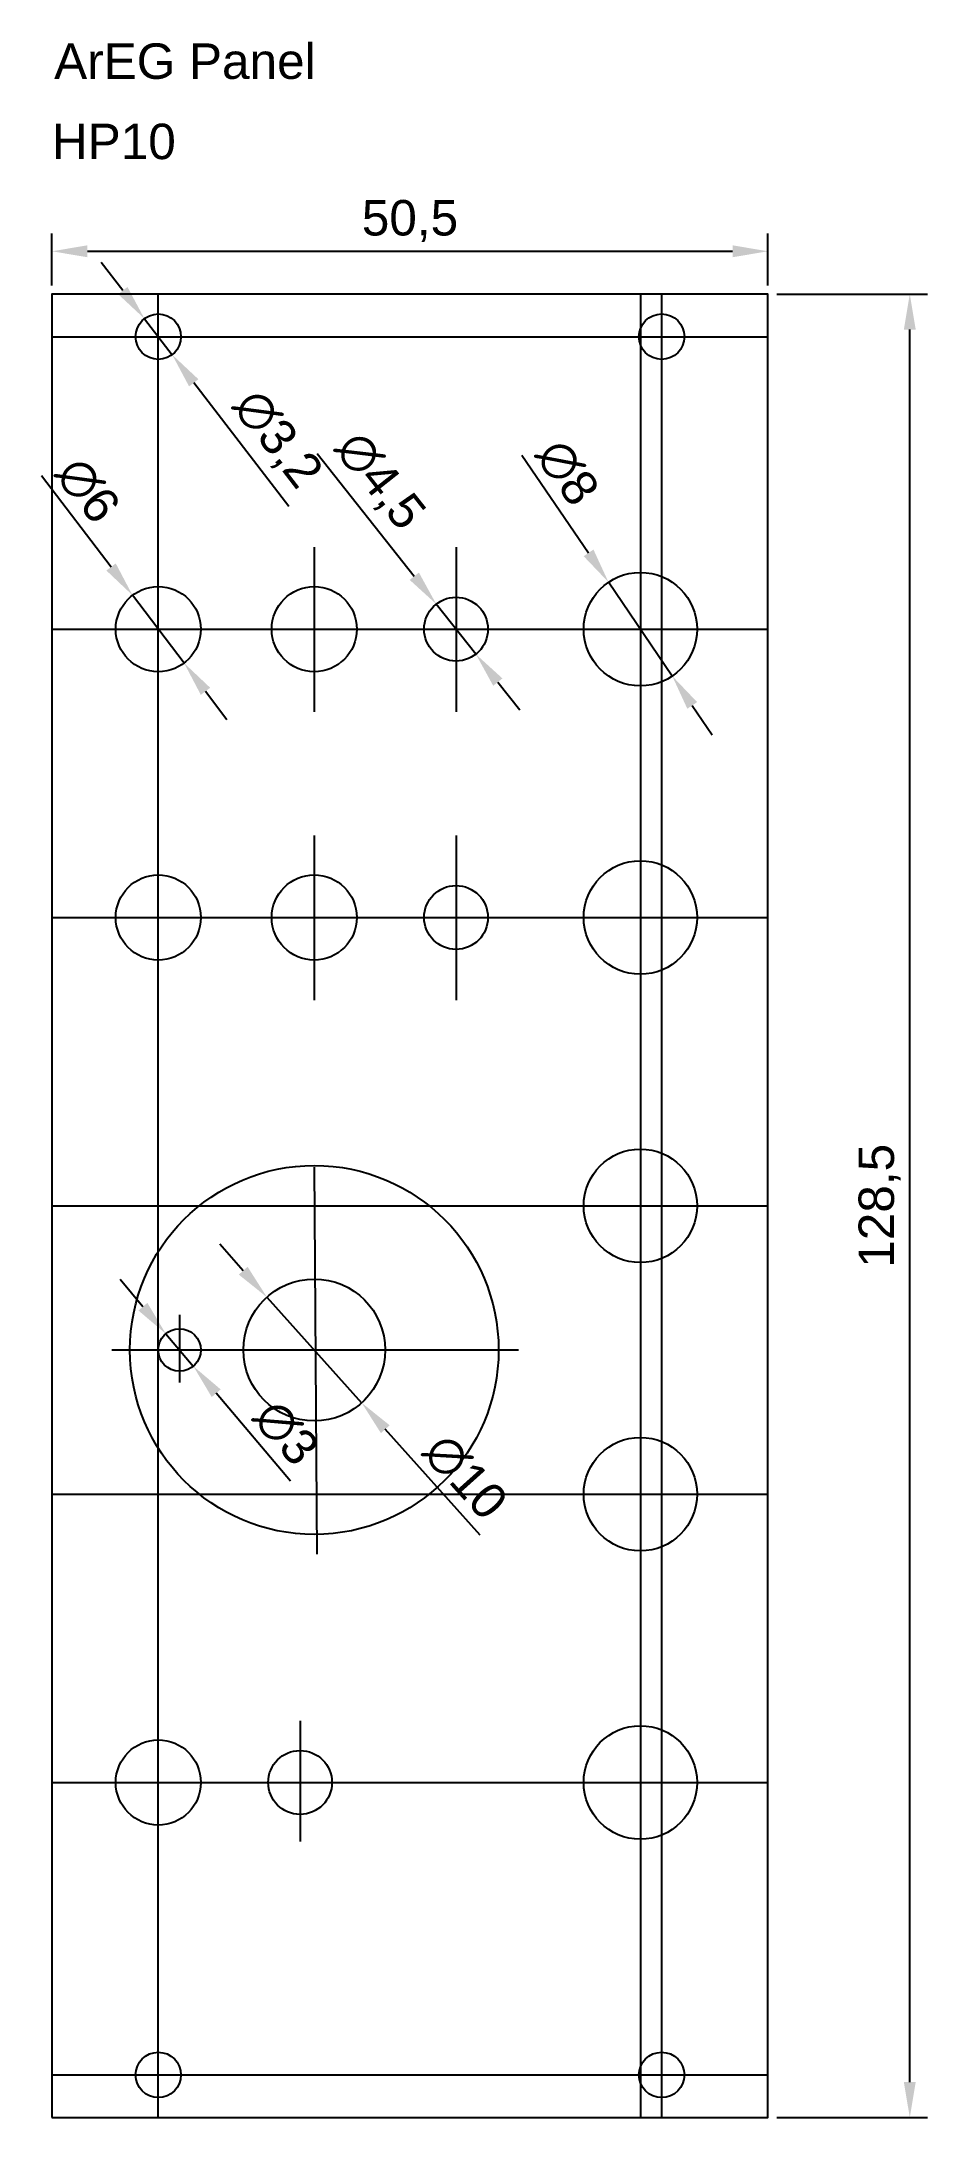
# Model space of a CAD drawing. Header units: millimetres. Extents: x -1 to 62, y 0 to 146.
import ezdxf

# ---------------------------------------------------------------- set-up
doc = ezdxf.new("R2010")
doc.units = ezdxf.units.MM
for name, color, linetype in [('01 Cuts', 7, 'Continuous'), ('02 Hojo', 1, 'Continuous'), ('03 Name', 4, 'Continuous'), ('04 Ano', 3, 'Continuous'), ('05 Hole', 6, 'Continuous'), ('10 Guide', 252, 'Continuous')]:
    doc.layers.add(name, color=color, linetype=linetype)
doc.styles.get("Standard").update_dxf_attribs({"font": 'arial.ttf'})
doc.dimstyles.new('ISO-25', dxfattribs={"dimtxt": 2.5, "dimasz": 2.5, "dimexe": 1.25, "dimexo": 0.625, "dimtad": 1, "dimtxsty": 'Standard', "dimcen": 2.5, "dimadec": 0, "dimazin": 0, "dimtfac": 1, "dimtmove": 0, "dimatfit": 3, "dimfxl": 1, "dimarcsym": 0})

# ---------------------------------------------------------------- blocks, each defined once
blk = doc.blocks.new('*D7')
at = {"layer": '04 Ano', "color": 0, "lineweight": -2, "transparency": 16777216}
for p, q in [((0, 129.12), (0, 132.77)), ((50.5, 129.12), (50.5, 132.77)), ((2.5, 131.52), (48, 131.52))]:
    blk.add_line(p, q, dxfattribs=at)
at = {"layer": '04 Ano', "color": 0, "transparency": 16777216}
for points in [[(2.5, 131.94), (2.5, 131.1), (0, 131.52)], [(48, 131.94), (48, 131.1), (50.5, 131.52)]]:
    blk.add_solid(points, dxfattribs=at)
at = {"layer": 'Defpoints', "color": 0, "transparency": 16777216}
for p in [(50.5, 131.52), (0, 128.5), (50.5, 128.5)]:
    blk.add_point(p, dxfattribs=at)
at = {"layer": '04 Ano', "color": 0, "transparency": 16777216, "insert": (25.25, 133.65), "char_height": 2.5, "attachment_point": 5}
blk.add_mtext('50,5', dxfattribs=at)
blk = doc.blocks.new('*D14')
at = {"layer": '04 Ano', "color": 0, "lineweight": -2, "transparency": 16777216}
for p, q in [((-0.74, 115.72), (4.17, 109.27)), ((9.32, 102.5), (5.68, 107.28)), ((10.83, 100.51), (12.34, 98.52))]:
    blk.add_line(p, q, dxfattribs=at)
at = {"layer": '04 Ano', "color": 0, "transparency": 16777216}
for points in [[(4.5, 109.52), (3.84, 109.02), (5.68, 107.28)], [(11.16, 100.76), (10.5, 100.26), (9.32, 102.5)]]:
    blk.add_solid(points, dxfattribs=at)
at = {"layer": 'Defpoints', "color": 0, "transparency": 16777216}
for p in [(5.68, 107.28), (9.32, 102.5)]:
    blk.add_point(p, dxfattribs=at)
at = {"layer": '04 Ano', "color": 0, "transparency": 16777216, "insert": (2.53, 114.68), "char_height": 2.5, "attachment_point": 5, "rotation": 307.2578}
blk.add_mtext('∅6', dxfattribs=at)
blk = doc.blocks.new('*D15')
at = {"layer": '04 Ano', "color": 0, "lineweight": -2, "transparency": 16777216}
for p, q in [((18.71, 117.28), (25.55, 108.62)), ((29.9, 103.12), (27.1, 106.66)), ((31.45, 101.16), (33, 99.2))]:
    blk.add_line(p, q, dxfattribs=at)
at = {"layer": '04 Ano', "color": 0, "transparency": 16777216}
for points in [[(25.88, 108.88), (25.23, 108.36), (27.1, 106.66)], [(31.77, 101.42), (31.12, 100.9), (29.9, 103.12)]]:
    blk.add_solid(points, dxfattribs=at)
at = {"layer": 'Defpoints', "color": 0, "transparency": 16777216}
for p in [(27.1, 106.66), (29.9, 103.12)]:
    blk.add_point(p, dxfattribs=at)
at = {"layer": '04 Ano', "color": 0, "transparency": 16777216, "insert": (23.06, 115.27), "char_height": 2.5, "attachment_point": 5, "rotation": 308.3174}
blk.add_mtext('∅4,5', dxfattribs=at)
blk = doc.blocks.new('*D17')
at = {"layer": '04 Ano', "color": 0, "lineweight": -2, "transparency": 16777216}
for p, q in [((5, 128.75), (3.48, 130.73)), ((6.52, 126.77), (8.48, 124.23)), ((16.7, 113.53), (10, 122.25))]:
    blk.add_line(p, q, dxfattribs=at)
at = {"layer": '04 Ano', "color": 0, "transparency": 16777216}
for points in [[(5.33, 129), (4.67, 128.5), (6.52, 126.77)], [(10.33, 122.5), (9.67, 122), (8.48, 124.23)]]:
    blk.add_solid(points, dxfattribs=at)
at = {"layer": 'Defpoints', "color": 0, "transparency": 16777216}
for p in [(6.52, 126.77), (8.48, 124.23)]:
    blk.add_point(p, dxfattribs=at)
at = {"layer": '04 Ano', "color": 0, "transparency": 16777216, "insert": (15.83, 118.22), "char_height": 2.5, "attachment_point": 5, "rotation": 307.5649}
blk.add_mtext('∅3,2', dxfattribs=at)
blk = doc.blocks.new('*D19')
at = {"layer": '04 Ano', "color": 0, "lineweight": -2, "transparency": 16777216}
for p, q in [((6.42, 57.14), (4.8, 59.05)), ((8.03, 55.23), (9.97, 52.95)), ((16.82, 44.85), (11.58, 51.04))]:
    blk.add_line(p, q, dxfattribs=at)
at = {"layer": '04 Ano', "color": 0, "transparency": 16777216}
for points in [[(6.73, 57.41), (6.1, 56.87), (8.03, 55.23)], [(11.9, 51.31), (11.27, 50.77), (9.97, 52.95)]]:
    blk.add_solid(points, dxfattribs=at)
at = {"layer": 'Defpoints', "color": 0, "transparency": 16777216}
for p in [(8.03, 55.23), (9.97, 52.95)]:
    blk.add_point(p, dxfattribs=at)
at = {"layer": '04 Ano', "color": 0, "transparency": 16777216, "insert": (16.52, 48.26), "char_height": 2.5, "attachment_point": 5, "rotation": 310.2571}
blk.add_mtext('∅3', dxfattribs=at)
blk = doc.blocks.new('*D20')
at = {"layer": '04 Ano', "color": 0, "lineweight": -2, "transparency": 16777216}
for p, q in [((51.12, 128.5), (61.75, 128.5)), ((60.5, 2.5), (60.5, 126)), ((51.12, 0), (61.75, 0))]:
    blk.add_line(p, q, dxfattribs=at)
at = {"layer": '04 Ano', "color": 0, "transparency": 16777216}
for points in [[(60.08, 126), (60.92, 126), (60.5, 128.5)], [(60.08, 2.5), (60.92, 2.5), (60.5, 0)]]:
    blk.add_solid(points, dxfattribs=at)
at = {"layer": 'Defpoints', "color": 0, "transparency": 16777216}
for p in [(50.5, 128.5), (60.5, 128.5), (50.5, 0)]:
    blk.add_point(p, dxfattribs=at)
at = {"layer": '04 Ano', "color": 0, "transparency": 16777216, "insert": (58.37, 64.25), "char_height": 2.5, "attachment_point": 5, "rotation": 90}
blk.add_mtext('128,5', dxfattribs=at)
blk = doc.blocks.new('*U23')
at = {"layer": '05 Hole'}
blk.add_circle((0, 0), 4, dxfattribs=at)
blk = doc.blocks.new('*U24')
at = {"layer": '04 Ano', "color": 0, "linetype": 'ByBlock', "lineweight": -2, "transparency": 16777216}
for p in [(0, 0), (0, -20.32), (0, -40.64), (0, -60.96), (0, -81.28)]:
    blk.add_blockref('*U23', p, dxfattribs=at)
blk = doc.blocks.new('*D25')
at = {"layer": '04 Ano', "color": 0, "lineweight": -2, "transparency": 16777216}
for p, q in [((33.15, 117.14), (37.84, 110.26)), ((43.75, 101.58), (39.25, 108.2)), ((45.16, 99.52), (46.57, 97.45))]:
    blk.add_line(p, q, dxfattribs=at)
at = {"layer": '04 Ano', "color": 0, "transparency": 16777216}
for points in [[(38.19, 110.5), (37.5, 110.03), (39.25, 108.2)], [(45.5, 99.75), (44.81, 99.28), (43.75, 101.58)]]:
    blk.add_solid(points, dxfattribs=at)
at = {"layer": 'Defpoints', "color": 0, "transparency": 16777216}
for p in [(39.25, 108.2), (43.75, 101.58)]:
    blk.add_point(p, dxfattribs=at)
at = {"layer": '04 Ano', "color": 0, "transparency": 16777216, "insert": (36.36, 115.93), "char_height": 2.5, "attachment_point": 5, "rotation": 304.2619}
blk.add_mtext('∅8', dxfattribs=at)
blk = doc.blocks.new('*D27')
at = {"layer": '04 Ano', "color": 0, "lineweight": -2, "transparency": 16777216}
for p, q in [((13.49, 59.67), (11.83, 61.54)), ((15.16, 57.81), (21.84, 50.37)), ((30.21, 41.03), (23.51, 48.51))]:
    blk.add_line(p, q, dxfattribs=at)
at = {"layer": '04 Ano', "color": 0, "transparency": 16777216}
for points in [[(13.8, 59.95), (13.18, 59.4), (15.16, 57.81)], [(23.82, 48.78), (23.2, 48.23), (21.84, 50.37)]]:
    blk.add_solid(points, dxfattribs=at)
at = {"layer": 'Defpoints', "color": 0, "transparency": 16777216}
for p in [(15.16, 57.81), (21.84, 50.37)]:
    blk.add_point(p, dxfattribs=at)
at = {"layer": '04 Ano', "color": 0, "transparency": 16777216, "insert": (29.16, 45.15), "char_height": 2.5, "attachment_point": 5, "rotation": 311.8708}
blk.add_mtext('∅10', dxfattribs=at)

msp = doc.modelspace()

# ---------------------------------------------------------------- linework, layer by layer
at = {"layer": '01 Cuts'}
msp.add_lwpolyline([(0, 0), (50.5, 0), (50.5, 128.5), (0, 128.5)], close=True, dxfattribs=at)
at = {"layer": '02 Hojo'}
msp.add_circle((18.5, 54.09), 13, dxfattribs=at)
at = {"layer": '04 Ano'}
msp.add_circle((18.5, 54.09), 5, dxfattribs=at)
at = {"layer": '05 Hole'}
for centre, radius in [((7.5, 125.5), 1.6), ((43, 125.5), 1.6), ((7.5, 104.89), 3), ((18.5, 104.89), 3), ((28.5, 104.89), 2.25), ((7.5, 84.57), 3), ((18.5, 84.57), 3), ((28.5, 84.57), 2.25), ((9, 54.09), 1.5), ((7.5, 23.61), 3), ((17.5, 23.61), 2.25), ((7.5, 3), 1.6), ((43, 3), 1.6)]:
    msp.add_circle(centre, radius, dxfattribs=at)
at = {"layer": '10 Guide'}
for p, q in [((7.5, 0), (7.5, 128.5)), ((41.5, 128.5), (41.5, 0)), ((43, 128.5), (43, 0)), ((0, 125.5), (50.5, 125.5)), ((18.5, 110.671), (18.5, 99.061)), ((28.5, 110.671), (28.5, 99.061)), ((0, 104.89), (50.5, 104.89)), ((18.5, 90.351), (18.5, 78.741)), ((28.5, 90.351), (28.5, 78.741)), ((0, 84.57), (50.5, 84.57)), ((18.5, 66.979), (18.684, 39.709)), ((0, 64.25), (50.5, 64.25)), ((9, 56.571), (9, 51.791)), ((4.22, 54.09), (32.914, 54.09)), ((0, 43.93), (50.5, 43.93)), ((17.5, 27.958), (17.5, 19.441)), ((0, 23.61), (50.5, 23.61)), ((0, 3), (50.5, 3))]:
    msp.add_line(p, q, dxfattribs=at)

# ---------------------------------------------------------------- block references
at = {"layer": '04 Ano'}
msp.add_blockref('*U24', (41.5, 104.89), dxfattribs=at)

# ---------------------------------------------------------------- texts
at = {"layer": '03 Name', "char_height": 2.5, "attachment_point": 1}
for s, width, insert in [('ArEG Panel', 35.55881, (0.155, 146.17)), ('HP10', 30, (0, 140.513))]:
    msp.add_mtext_dynamic_manual_height_columns(s, width=width, gutter_width=12.5, heights=[0], dxfattribs=dict(at, insert=insert))

# ---------------------------------------------------------------- dimensions: what is measured, and where the dimension line sits
at = {"layer": '04 Ano'}
dim = msp.add_linear_dim(base=(50.5, 131.521), p1=(0, 128.5), p2=(50.5, 128.5), dimstyle='ISO-25', override={"dimtmove": 1}, dxfattribs=at)
dim.commit()
dim.dimension.update_dxf_attribs({"geometry": '*D7', "text_midpoint": (25.25, 133.648)})
for p1, p2, picture, middle in [((6.525, 126.768), (8.475, 124.232), '*D17', (15.832, 118.223)), ((29.895, 103.125), (27.105, 106.655), '*D15', (23.059, 115.273)), ((9.316, 102.502), (5.684, 107.278), '*D14', (2.529, 114.682)), ((15.163, 57.813), (21.837, 50.367), '*D27', (29.16, 45.151)), ((8.031, 55.235), (9.969, 52.945), '*D19', (16.517, 48.263))]:
    dim = msp.add_diameter_dim_2p(p1=p1, p2=p2, dimstyle='ISO-25', dxfattribs=at)
    dim.commit()
    dim.dimension.update_dxf_attribs({"geometry": picture, "text_midpoint": middle})
dim = msp.add_linear_dim(base=(60.5, 128.5), p1=(50.5, 0), p2=(50.5, 128.5), angle=90, dimstyle='ISO-25', dxfattribs=at)
dim.commit()
dim.dimension.update_dxf_attribs({"geometry": '*D20', "text_midpoint": (58.373, 64.25)})
dim = msp.add_diameter_dim_2p(p1=(43.752, 101.584), p2=(39.248, 108.196), dimstyle='ISO-25', dxfattribs=at)
dim.commit()
dim.dimension.update_dxf_attribs({"geometry": '*D25', "text_midpoint": (34.733, 114.825), "dimtype": 163})

doc.saveas('drawing.dxf')
